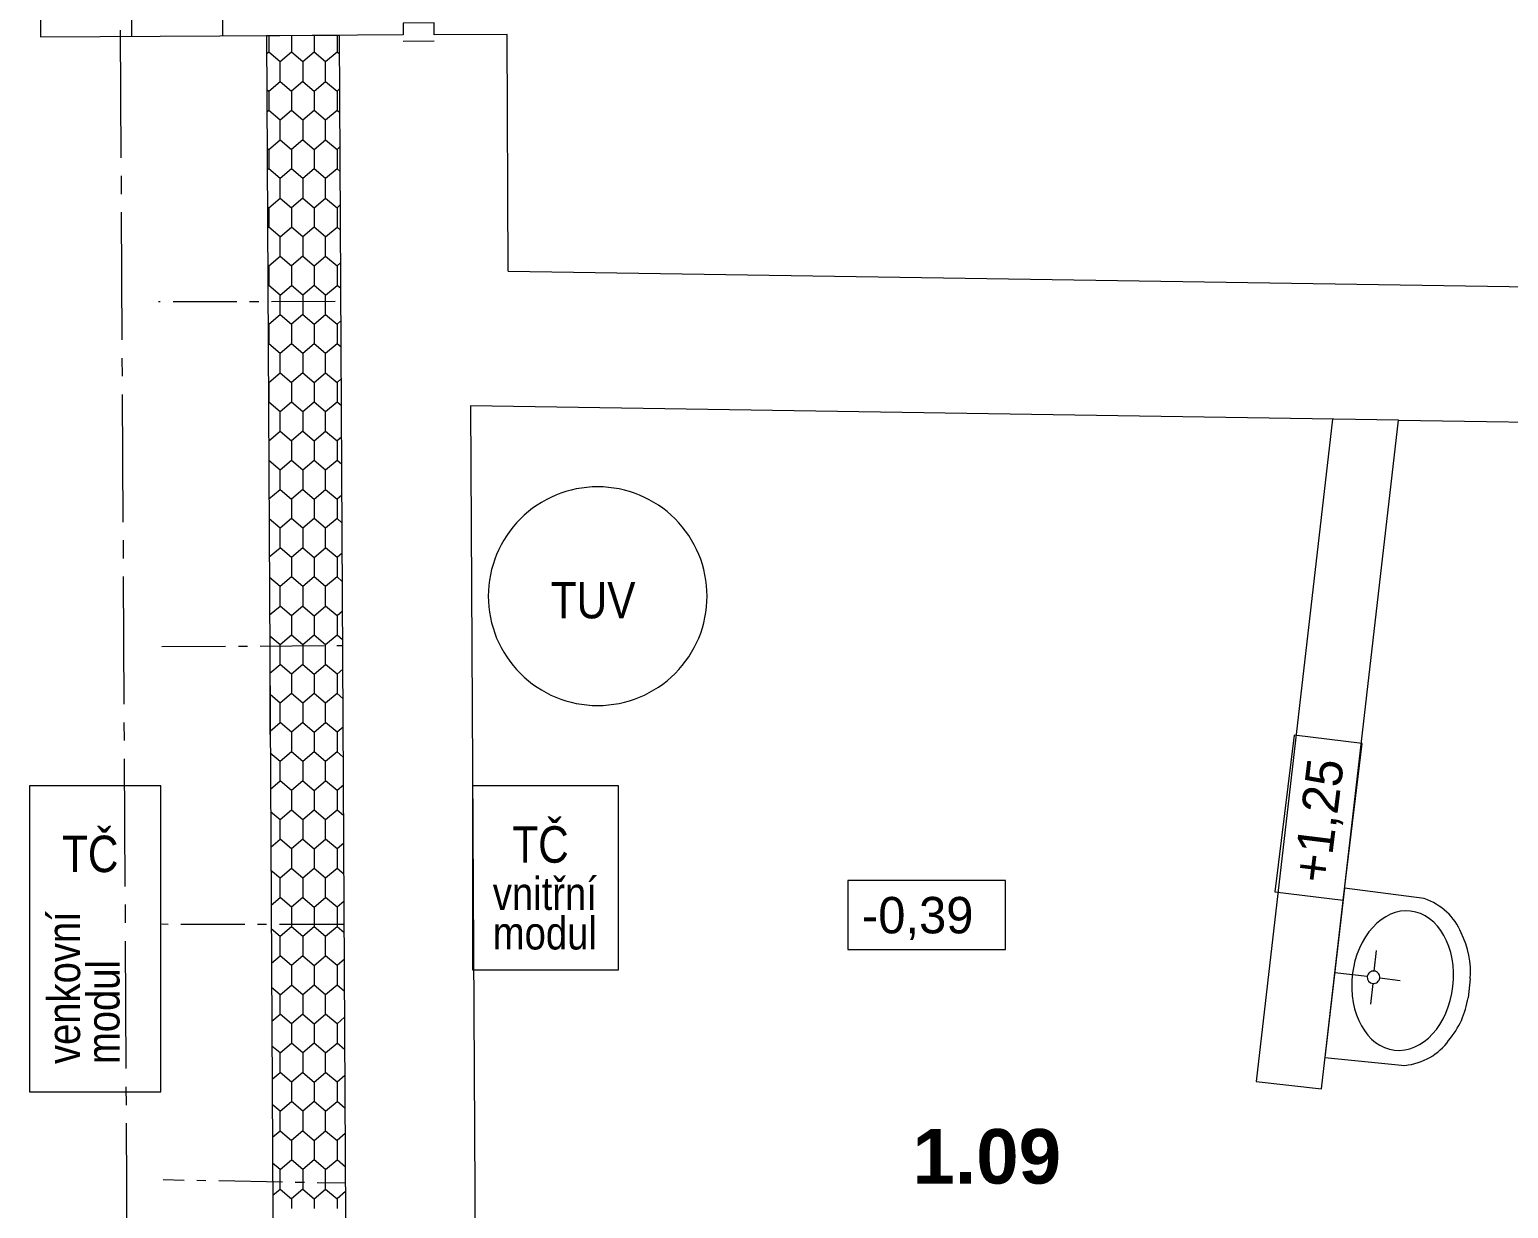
# Model space of a CAD drawing. Header units: millimetres. Extents: x 214.1 to 310.4, y 372.3 to 401.
# Drawn here: x 215.492 to 218.686, y 376.825 to 379.373 of the extents above; entities that cross this region are included whole.
import ezdxf

# ---------------------------------------------------------------- set-up
doc = ezdxf.new("R2010")
doc.units = ezdxf.units.MM
for name, color, linetype in [('PDF4_Konstrukce_nad', 7, 'Continuous'), ('PDF4_Krokve', 7, 'Continuous'), ('PDF4_KTZ_zatepleni', 7, 'Continuous'), ('PDF4_Kóty 1$100', 7, 'Continuous'), ('PDF4_Sanita', 7, 'Continuous'), ('PDF4_Schodiste', 7, 'Continuous'), ('PDF4_STĚNY', 7, 'Continuous'), ('PDF4_STŘECHA', 7, 'Continuous'), ('PDF4_Tex_POPISY', 7, 'Continuous'), ('PDF4_Text_CISLA_MISTNOSTI', 7, 'Continuous'), ('PDF4_Výšky', 7, 'Continuous'), ('PDF4_Šrafy', 7, 'Continuous')]:
    doc.layers.add(name, color=color, linetype=linetype)
doc.styles.add('PDF Arial', font='')
doc.styles.add('PDF Arial Bold', font='')
doc.styles.get('PDF Arial').set_extended_font_data('Arial')
doc.styles.get('PDF Arial Bold').set_extended_font_data('Arial', bold=True)

msp = doc.modelspace()

# ---------------------------------------------------------------- linework, layer by layer
at = {"layer": 'PDF4_Konstrukce_nad', "lineweight": 13}
for points in [[(216.1606, 379.3603), (216.1606, 379.3603)], [(216.5228, 379.3622), (216.5228, 379.3622)]]:
    msp.add_lwpolyline(points, dxfattribs=at)
at = {"layer": 'PDF4_Krokve', "lineweight": 13}
for points in [[(215.77, 378.7849), (215.77, 378.7849), (215.7739, 378.7849)], [(215.8014, 378.7849), (215.9392, 378.7851)], [(215.9668, 378.7851), (215.9865, 378.7852)], [(216.014, 378.7852), (216.1518, 378.7854)], [(215.7741, 378.0392), (215.7741, 378.0392)], [(215.7772, 378.0392), (215.915, 378.04)], [(215.9426, 378.0401), (215.9623, 378.0403)], [(215.9898, 378.0404), (216.1276, 378.0412)], [(216.1552, 378.0413), (216.1678, 378.0414), (216.1678, 378.0414)], [(216.1678, 378.0414), (216.1678, 378.0414)], [(215.7773, 377.4397), (215.7773, 377.4397), (215.791, 377.4396)], [(215.8186, 377.4396), (215.9564, 377.4394)], [(215.9839, 377.4393), (216.0036, 377.4393)], [(216.0312, 377.4393), (216.169, 377.439)], [(215.7803, 376.8872), (215.7803, 376.8872), (215.8252, 376.8864)], [(215.8527, 376.8859), (215.8724, 376.8855)], [(215.9, 376.885), (216.0377, 376.8825)], [(216.0653, 376.882), (216.085, 376.8816)], [(216.1125, 376.8811), (216.1741, 376.88), (216.1741, 376.88)], [(216.1741, 376.88), (216.1741, 376.88)]]:
    msp.add_lwpolyline(points, dxfattribs=at)
for points in [[(216.1637, 378.7854), (216.1637, 378.7854)], [(216.171, 377.439), (216.171, 377.439)]]:
    msp.add_lwpolyline(points, close=True, dxfattribs=at)
at = {"layer": 'PDF4_KTZ_zatepleni', "lineweight": 13}
msp.add_lwpolyline([(216.0031, 379.3594), (216.0213, 376.0154), (217.9609, 375.4196)], dxfattribs=at)
at = {"layer": 'PDF4_Kóty 1$100', "lineweight": 13}
msp.add_lwpolyline([(216.011, 377.8491), (216.011, 377.9082), (216.011, 377.9672)], dxfattribs=at)
at = {"layer": 'PDF4_Sanita', "lineweight": 13}
for points in [[(216.9549, 378.1481, 0.414214), (216.7186, 378.3844, 0.414214), (216.4824, 378.1481, 0.414214), (216.7186, 377.9119, 0.414214)], [(218.3928, 377.3111, 0.414216), (218.4078, 377.323, 0.414217), (218.3959, 377.338, 0.414223), (218.3809, 377.3261, 0.41421)]]:
    msp.add_lwpolyline(points, format="xyb", close=True, dxfattribs=at)
for points in [[(215.4916, 377.0769), (215.775, 377.0769), (215.775, 377.7383), (215.4916, 377.7383), (215.4916, 377.0769)], [(216.4483, 377.3406), (216.7633, 377.3406), (216.7633, 377.7383), (216.4483, 377.7383), (216.4483, 377.3406)]]:
    msp.add_lwpolyline(points, close=True, dxfattribs=at)
for points in [[(218.5038, 377.4946), (218.3316, 377.5171), (218.2894, 377.1512)], [(218.3959, 377.338), (218.401, 377.3823)], [(218.3809, 377.3261), (218.3105, 377.3342)], [(218.4078, 377.323), (218.4522, 377.3179)], [(218.3928, 377.3111), (218.3877, 377.2667)], [(218.6031, 377.3212), (218.5984, 377.2803)], [(218.2894, 377.1512), (218.4622, 377.134)]]:
    msp.add_lwpolyline(points, dxfattribs=at)
for points in [[(218.5833, 377.4208), (218.5699, 377.4545), (218.5408, 377.4816), (218.5038, 377.4946)], [(218.4745, 377.4676), (218.4145, 377.4745), (218.358, 377.4128), (218.3484, 377.3298)], [(218.5659, 377.3047), (218.5755, 377.3878), (218.5346, 377.4607), (218.4745, 377.4676)], [(218.6031, 377.3212), (218.606, 377.3552), (218.5991, 377.3895), (218.5833, 377.4208)], [(218.3484, 377.3298), (218.3389, 377.2468), (218.3798, 377.1739), (218.4398, 377.167)], [(218.4398, 377.167), (218.4999, 377.16), (218.5563, 377.2217), (218.5659, 377.3047)], [(218.5564, 377.1878), (218.579, 377.2147), (218.5934, 377.2465), (218.5984, 377.2803)], [(218.4622, 377.134), (218.5012, 377.1383), (218.5357, 377.158), (218.5564, 377.1878)]]:
    msp.add_open_spline(points, degree=3, dxfattribs=at)
at = {"layer": 'PDF4_Schodiste', "lineweight": 13}
for points in [[(216.1569, 380.0414), (216.1569, 380.0414), (215.5112, 380.0379), (215.5112, 380.0379), (215.5149, 379.3568), (216.1606, 379.3603), (216.1606, 379.3603)], [(215.7081, 380.0389), (215.7081, 380.0389), (215.7118, 379.3578)], [(215.9049, 380.04), (215.9049, 380.04), (215.9086, 379.3589)]]:
    msp.add_lwpolyline(points, dxfattribs=at)
at = {"layer": 'PDF4_STĚNY', "lineweight": 13}
for points in [[(216.5256, 378.8504), (216.5228, 379.3622), (216.3653, 379.3614), (216.3652, 379.387), (216.2983, 379.3866), (216.2984, 379.361), (216.0031, 379.3594)], [(217.0437, 375.8661), (216.1781, 376.132), (216.1606, 379.3603), (216.1606, 379.3603)], [(216.3654, 379.3476), (216.2985, 379.3472)], [(216.5256, 378.8504), (216.5256, 378.8504), (219.392, 378.8066)], [(216.4439, 378.5595), (216.4439, 378.5595), (216.4559, 376.3391)], [(218.3058, 378.531), (218.3058, 378.531), (218.1408, 377.0996), (218.1408, 377.0996), (218.2816, 377.0833), (218.4483, 378.5288), (218.4483, 378.5288), (216.4439, 378.5595), (216.4439, 378.5595)], [(218.4483, 378.5288), (218.4483, 378.5288), (219.4002, 378.5143)]]:
    msp.add_lwpolyline(points, dxfattribs=at)
at = {"layer": 'PDF4_STŘECHA', "lineweight": 13}
for points in [[(215.6896, 379.0958), (215.6881, 379.3713)], [(215.69, 379.017), (215.6898, 379.0564)], [(215.6917, 378.7021), (215.6902, 378.9777)], [(215.6922, 378.6233), (215.6919, 378.6627)], [(215.6939, 378.3084), (215.6924, 378.584)], [(215.6943, 378.2296), (215.6941, 378.269)], [(215.696, 377.9147), (215.6945, 378.1903)], [(215.6964, 377.8359), (215.6962, 377.8753)], [(215.6981, 377.521), (215.6966, 377.7966)], [(215.6986, 377.4422), (215.6984, 377.4816)], [(215.7003, 377.1273), (215.6988, 377.4029)], [(215.7007, 377.0485), (215.7005, 377.0879)], [(215.7024, 376.7336), (215.7009, 377.0092)]]:
    msp.add_lwpolyline(points, dxfattribs=at)
at = {"layer": 'PDF4_Výšky', "lineweight": 13}
for points in [[(218.2226, 377.848), (218.1808, 377.5095), (218.3284, 377.4913), (218.3701, 377.8298), (218.2226, 377.848)], [(217.5997, 377.5335), (217.2586, 377.5335), (217.2586, 377.3848), (217.5997, 377.3848), (217.5997, 377.5335)]]:
    msp.add_lwpolyline(points, close=True, dxfattribs=at)
at = {"layer": 'PDF4_Šrafy', "lineweight": 13}
for points in [[(216.0572, 379.3597), (216.0572, 379.3446), (216.0572, 379.3236), (216.0326, 379.3027), (216.008, 379.3236), (216.0033, 379.3197)], [(216.008, 379.3594), (216.008, 379.3446)], [(216.008, 379.3446), (216.008, 379.3236)], [(216.1556, 379.3602), (216.1556, 379.3446), (216.1556, 379.3236), (216.131, 379.3027), (216.1064, 379.3236), (216.0818, 379.3027)], [(216.1064, 379.36), (216.1064, 379.3446)], [(216.1064, 379.3446), (216.1064, 379.3236)], [(216.0326, 379.2606), (216.0326, 379.3027)], [(216.0818, 379.3027), (216.0572, 379.3236)], [(216.0818, 379.3027), (216.0818, 379.2606), (216.1064, 379.2397), (216.131, 379.2606), (216.131, 379.3027)], [(216.1608, 379.3192), (216.1556, 379.3236)], [(216.0038, 379.2433), (216.008, 379.2397), (216.0326, 379.2606)], [(216.008, 379.2397), (216.008, 379.2187)], [(216.0326, 379.2606), (216.0572, 379.2397)], [(216.0818, 379.2606), (216.0572, 379.2397)], [(216.0572, 379.2397), (216.0572, 379.2187), (216.0572, 379.1976)], [(216.1064, 379.2397), (216.1064, 379.2187)], [(216.131, 379.2606), (216.1556, 379.2397)], [(216.1612, 379.2445), (216.1556, 379.2397)], [(216.1556, 379.2397), (216.1556, 379.2187), (216.1556, 379.1976)], [(216.008, 379.2187), (216.008, 379.1976)], [(216.1064, 379.2187), (216.1064, 379.1976)], [(216.0572, 379.1976), (216.0326, 379.1767), (216.008, 379.1976), (216.004, 379.1943)], [(216.0044, 379.1167), (216.008, 379.1137), (216.0326, 379.1346), (216.0326, 379.1767)], [(216.0818, 379.1767), (216.0572, 379.1976)], [(216.1556, 379.1976), (216.131, 379.1767), (216.1064, 379.1976), (216.0818, 379.1767), (216.0818, 379.1346), (216.1064, 379.1137), (216.131, 379.1346), (216.131, 379.1767)], [(216.1615, 379.1926), (216.1556, 379.1976)], [(216.008, 379.1137), (216.008, 379.0927)], [(216.0326, 379.1346), (216.0572, 379.1137)], [(216.0572, 379.1137), (216.0572, 379.0927), (216.0572, 379.0716), (216.0326, 379.0507)], [(216.0818, 379.1346), (216.0572, 379.1137)], [(216.1064, 379.1137), (216.1064, 379.0927)], [(216.131, 379.1346), (216.1556, 379.1137)], [(216.1556, 379.1137), (216.1556, 379.0927), (216.1556, 379.0716), (216.131, 379.0507)], [(216.1619, 379.1191), (216.1556, 379.1137)], [(216.008, 379.0927), (216.008, 379.0716)], [(216.1064, 379.0927), (216.1064, 379.0716)], [(216.0051, 378.9901), (216.008, 378.9877), (216.0326, 379.0086), (216.0326, 379.0507), (216.008, 379.0716), (216.0047, 379.0689)], [(216.0818, 379.0507), (216.0572, 379.0716)], [(216.1622, 379.066), (216.1556, 379.0716)], [(216.008, 378.9877), (216.008, 378.9667)], [(216.0326, 379.0086), (216.0572, 378.9877)], [(216.0818, 379.0086), (216.0572, 378.9877)], [(216.0572, 378.9877), (216.0572, 378.9667), (216.0572, 378.9456)], [(216.1064, 378.9877), (216.1064, 378.9667)], [(216.131, 379.0086), (216.1556, 378.9877)], [(216.1626, 378.9937), (216.1556, 378.9877)], [(216.1556, 378.9877), (216.1556, 378.9667), (216.1556, 378.9456)], [(216.008, 378.9667), (216.008, 378.9456)], [(216.1064, 378.9667), (216.1064, 378.9456)], [(216.0058, 378.8636), (216.008, 378.8617), (216.0326, 378.8827), (216.0326, 378.9247), (216.008, 378.9456), (216.0054, 378.9435)], [(216.0326, 378.9247), (216.0572, 378.9456)], [(216.0818, 378.9247), (216.0572, 378.9456)], [(216.131, 378.9247), (216.1556, 378.9456)], [(216.1629, 378.9394), (216.1556, 378.9456)], [(216.008, 378.8617), (216.008, 378.8407)], [(216.0326, 378.8827), (216.0572, 378.8617)], [(216.0818, 378.8827), (216.0572, 378.8617)], [(216.0572, 378.8617), (216.0572, 378.8407), (216.0572, 378.8197)], [(216.1064, 378.8617), (216.1064, 378.8407)], [(216.131, 378.8827), (216.1556, 378.8617)], [(216.1633, 378.8683), (216.1556, 378.8617)], [(216.1556, 378.8617), (216.1556, 378.8407), (216.1556, 378.8197)], [(216.008, 378.8407), (216.008, 378.8197)], [(216.1064, 378.8407), (216.1064, 378.8197)], [(216.0065, 378.737), (216.008, 378.7358), (216.0326, 378.7567), (216.0326, 378.7987), (216.008, 378.8197), (216.0061, 378.8181)], [(216.0326, 378.7987), (216.0572, 378.8197)], [(216.0818, 378.7987), (216.0572, 378.8197)], [(216.131, 378.7987), (216.1556, 378.8197)], [(216.1636, 378.8129), (216.1556, 378.8197)], [(216.008, 378.7358), (216.008, 378.7147)], [(216.0326, 378.7567), (216.0572, 378.7358)], [(216.0818, 378.7567), (216.0572, 378.7358)], [(216.0572, 378.7358), (216.0572, 378.7147), (216.0572, 378.6937)], [(216.1064, 378.7358), (216.1064, 378.7147)], [(216.131, 378.7567), (216.1556, 378.7358)], [(216.164, 378.7429), (216.1556, 378.7358)], [(216.1556, 378.7358), (216.1556, 378.7147), (216.1556, 378.6937)], [(216.008, 378.7147), (216.008, 378.6937)], [(216.1064, 378.7147), (216.1064, 378.6937)], [(216.0572, 378.6937), (216.0326, 378.6728), (216.008, 378.6937), (216.0067, 378.6926)], [(216.0072, 378.6104), (216.008, 378.6098), (216.0326, 378.6307), (216.0326, 378.6728)], [(216.0818, 378.6728), (216.0572, 378.6937)], [(216.1064, 378.6937), (216.0818, 378.6728), (216.0818, 378.6307), (216.1064, 378.6098), (216.131, 378.6307), (216.131, 378.6728)], [(216.1556, 378.6937), (216.131, 378.6728), (216.1064, 378.6937)], [(216.1643, 378.6863), (216.1556, 378.6937)], [(216.008, 378.6098), (216.008, 378.5887)], [(216.0326, 378.6307), (216.0572, 378.6098)], [(216.0818, 378.6307), (216.0572, 378.6098)], [(216.0572, 378.6098), (216.0572, 378.5887), (216.0572, 378.5677)], [(216.1064, 378.6098), (216.1064, 378.5887)], [(216.131, 378.6307), (216.1556, 378.6098)], [(216.1646, 378.6175), (216.1556, 378.6098)], [(216.1556, 378.6098), (216.1556, 378.5887), (216.1556, 378.5677)], [(216.008, 378.5887), (216.008, 378.5677)], [(216.1064, 378.5887), (216.1064, 378.5677)], [(216.0572, 378.5677), (216.0326, 378.5468), (216.008, 378.5677), (216.0074, 378.5672)], [(216.0079, 378.4839), (216.008, 378.4838), (216.0326, 378.5047), (216.0326, 378.5468)], [(216.0818, 378.5468), (216.0572, 378.5677)], [(216.1556, 378.5677), (216.131, 378.5468), (216.1064, 378.5677), (216.0818, 378.5468)], [(216.0818, 378.5468), (216.0818, 378.5047), (216.1064, 378.4838), (216.131, 378.5047), (216.131, 378.5468)], [(216.165, 378.5597), (216.1556, 378.5677)], [(216.0326, 378.5047), (216.0572, 378.4838)], [(216.0818, 378.5047), (216.0572, 378.4838)], [(216.131, 378.5047), (216.1556, 378.4838)], [(216.008, 378.4838), (216.008, 378.4696)], [(216.0572, 378.4838), (216.0572, 378.4627), (216.0572, 378.4417)], [(216.1064, 378.4838), (216.1064, 378.4627)], [(216.1653, 378.4921), (216.1556, 378.4838)], [(216.1556, 378.4838), (216.1556, 378.4627), (216.1556, 378.4417)], [(216.0572, 378.4417), (216.0326, 378.4208), (216.0081, 378.4416)], [(216.0818, 378.4208), (216.0572, 378.4417)], [(216.1556, 378.4417), (216.131, 378.4208), (216.1064, 378.4417), (216.0818, 378.4208)], [(216.1064, 378.4627), (216.1064, 378.4417)], [(216.1656, 378.4332), (216.1556, 378.4417)], [(216.0086, 378.3583), (216.0326, 378.3787), (216.0326, 378.4208)], [(216.0818, 378.4208), (216.0818, 378.3787), (216.1064, 378.3578), (216.131, 378.3787), (216.131, 378.4208)], [(216.0326, 378.3787), (216.0572, 378.3578)], [(216.0818, 378.3787), (216.0572, 378.3578)], [(216.131, 378.3787), (216.1556, 378.3578)], [(216.0572, 378.3578), (216.0572, 378.3368), (216.0572, 378.3157)], [(216.1064, 378.3578), (216.1064, 378.3368)], [(216.166, 378.3666), (216.1556, 378.3578)], [(216.1556, 378.3578), (216.1556, 378.3368), (216.1556, 378.3157)], [(216.0572, 378.3157), (216.0326, 378.2948), (216.0088, 378.315)], [(216.0818, 378.2948), (216.0572, 378.3157)], [(216.1556, 378.3157), (216.131, 378.2948), (216.1064, 378.3157), (216.0818, 378.2948)], [(216.1064, 378.3368), (216.1064, 378.3157)], [(216.1663, 378.3066), (216.1556, 378.3157)], [(216.0092, 378.2329), (216.0326, 378.2527), (216.0326, 378.2948)], [(216.0818, 378.2948), (216.0818, 378.2527), (216.1064, 378.2318), (216.131, 378.2527), (216.131, 378.2948)], [(216.0818, 378.2527), (216.0572, 378.2318), (216.0326, 378.2527)], [(216.1667, 378.2412), (216.1556, 378.2318), (216.131, 378.2527)], [(216.0572, 378.2318), (216.0572, 378.2108), (216.0572, 378.1897)], [(216.1064, 378.2318), (216.1064, 378.2108)], [(216.1556, 378.2318), (216.1556, 378.2108), (216.1556, 378.1897)], [(216.0572, 378.1897), (216.0326, 378.1688), (216.0095, 378.1884)], [(216.0818, 378.1688), (216.0572, 378.1897)], [(216.1556, 378.1897), (216.131, 378.1688), (216.1064, 378.1897), (216.0818, 378.1688)], [(216.1064, 378.2108), (216.1064, 378.1897)], [(216.167, 378.18), (216.1556, 378.1897)], [(216.0099, 378.1075), (216.0326, 378.1267), (216.0326, 378.1688)], [(216.0818, 378.1688), (216.0818, 378.1267), (216.1064, 378.1058), (216.131, 378.1267), (216.131, 378.1688)], [(216.0818, 378.1267), (216.0572, 378.1058), (216.0326, 378.1267)], [(216.1674, 378.1158), (216.1556, 378.1058), (216.131, 378.1267)], [(216.0572, 378.1058), (216.0572, 378.0848)], [(216.1064, 378.1058), (216.1064, 378.0848)], [(216.1556, 378.1058), (216.1556, 378.0848), (216.1556, 378.0638)], [(216.0572, 378.0638), (216.0326, 378.0428), (216.0102, 378.0619)], [(216.0572, 378.0848), (216.0572, 378.0638)], [(216.0818, 378.0428), (216.0572, 378.0638)], [(216.1556, 378.0638), (216.131, 378.0428), (216.1064, 378.0638), (216.0818, 378.0428)], [(216.1064, 378.0848), (216.1064, 378.0638)], [(216.1677, 378.0535), (216.1556, 378.0638)], [(216.0106, 377.9821), (216.0326, 378.0008), (216.0326, 378.0428)], [(216.0818, 378.0428), (216.0818, 378.0008), (216.1064, 377.9799), (216.131, 378.0008), (216.131, 378.0428)], [(216.0818, 378.0008), (216.0572, 377.9799), (216.0326, 378.0008)], [(216.168, 377.9904), (216.1556, 377.9799), (216.131, 378.0008)], [(216.0572, 377.9799), (216.0572, 377.9588)], [(216.1064, 377.9799), (216.1064, 377.9588)], [(216.1556, 377.9799), (216.1556, 377.9588)], [(216.0572, 377.9378), (216.0326, 377.9169), (216.0109, 377.9353)], [(216.0572, 377.9588), (216.0572, 377.9378)], [(216.0818, 377.9169), (216.0572, 377.9378)], [(216.1556, 377.9378), (216.131, 377.9169), (216.1064, 377.9378), (216.0818, 377.9169)], [(216.1064, 377.9588), (216.1064, 377.9378)], [(216.1556, 377.9588), (216.1556, 377.9378)], [(216.1684, 377.9269), (216.1556, 377.9378)], [(216.0113, 377.8567), (216.0326, 377.8748), (216.0326, 377.9169)], [(216.0818, 377.9169), (216.0818, 377.8748), (216.1064, 377.8539), (216.131, 377.8748), (216.131, 377.9169)], [(216.0818, 377.8748), (216.0572, 377.8539), (216.0326, 377.8748)], [(216.1687, 377.865), (216.1556, 377.8539), (216.131, 377.8748)], [(216.0572, 377.8539), (216.0572, 377.8328)], [(216.1064, 377.8539), (216.1064, 377.8328)], [(216.1556, 377.8539), (216.1556, 377.8328)], [(216.0572, 377.8118), (216.0326, 377.7909), (216.0115, 377.8087)], [(216.0572, 377.8328), (216.0572, 377.8118)], [(216.0818, 377.7909), (216.0572, 377.8118)], [(216.1556, 377.8118), (216.131, 377.7909), (216.1064, 377.8118), (216.0818, 377.7909)], [(216.1064, 377.8328), (216.1064, 377.8118)], [(216.1556, 377.8328), (216.1556, 377.8118)], [(216.1691, 377.8003), (216.1556, 377.8118)], [(216.012, 377.7313), (216.0326, 377.7488), (216.0326, 377.7909)], [(216.0818, 377.7909), (216.0818, 377.7488), (216.1064, 377.7279), (216.131, 377.7488), (216.131, 377.7909)], [(216.0818, 377.7488), (216.0572, 377.7279), (216.0326, 377.7488)], [(216.1694, 377.7396), (216.1556, 377.7279), (216.131, 377.7488)], [(216.0572, 377.7279), (216.0572, 377.7068)], [(216.0572, 377.7068), (216.0572, 377.6858)], [(216.1064, 377.7279), (216.1064, 377.7068)], [(216.1064, 377.7068), (216.1064, 377.6858)], [(216.1556, 377.7279), (216.1556, 377.7068)], [(216.1556, 377.7068), (216.1556, 377.6858)], [(216.0572, 377.6858), (216.0326, 377.6649), (216.0122, 377.6822)], [(216.0818, 377.6649), (216.0572, 377.6858)], [(216.1556, 377.6858), (216.131, 377.6649), (216.1064, 377.6858), (216.0818, 377.6649)], [(216.1698, 377.6738), (216.1556, 377.6858)], [(216.0127, 377.6059), (216.0326, 377.6228), (216.0326, 377.6649)], [(216.0818, 377.6649), (216.0818, 377.6228), (216.1064, 377.6019), (216.131, 377.6228), (216.131, 377.6649)], [(216.0818, 377.6228), (216.0572, 377.6019), (216.0326, 377.6228)], [(216.1701, 377.6142), (216.1556, 377.6019), (216.131, 377.6228)], [(216.0572, 377.6019), (216.0572, 377.5809)], [(216.0572, 377.5809), (216.0572, 377.5598)], [(216.1064, 377.6019), (216.1064, 377.5809)], [(216.1064, 377.5809), (216.1064, 377.5598)], [(216.1556, 377.6019), (216.1556, 377.5809)], [(216.1556, 377.5809), (216.1556, 377.5598)], [(216.0572, 377.5598), (216.0326, 377.5389), (216.0129, 377.5556)], [(216.0818, 377.5389), (216.0572, 377.5598)], [(216.1556, 377.5598), (216.131, 377.5389), (216.1064, 377.5598), (216.0818, 377.5389)], [(216.1705, 377.5472), (216.1556, 377.5598)], [(216.0133, 377.4805), (216.0326, 377.4968), (216.0326, 377.5389)], [(216.0818, 377.5389), (216.0818, 377.4968), (216.1064, 377.4759), (216.131, 377.4968), (216.131, 377.5389)], [(216.0818, 377.4968), (216.0572, 377.4759), (216.0326, 377.4968)], [(216.1708, 377.4888), (216.1556, 377.4759), (216.131, 377.4968)], [(216.0572, 377.4759), (216.0572, 377.4549)], [(216.0572, 377.4549), (216.0572, 377.4338)], [(216.1064, 377.4759), (216.1064, 377.4549)], [(216.1064, 377.4549), (216.1064, 377.4338)], [(216.1556, 377.4759), (216.1556, 377.4549)], [(216.1556, 377.4549), (216.1556, 377.4338)], [(216.0572, 377.4338), (216.0326, 377.4129), (216.0136, 377.429)], [(216.0818, 377.4129), (216.0572, 377.4338)], [(216.1556, 377.4338), (216.131, 377.4129), (216.1064, 377.4338), (216.0818, 377.4129)], [(216.1711, 377.4206), (216.1556, 377.4338)], [(216.014, 377.3551), (216.0326, 377.3708), (216.0326, 377.4129)], [(216.0818, 377.4129), (216.0818, 377.3708), (216.1064, 377.3499), (216.131, 377.3708), (216.131, 377.4129)], [(216.0818, 377.3708), (216.0572, 377.3499), (216.0326, 377.3708)], [(216.1714, 377.3634), (216.1556, 377.3499), (216.131, 377.3708)], [(216.0572, 377.3499), (216.0572, 377.3289)], [(216.0572, 377.3289), (216.0572, 377.3078)], [(216.1064, 377.3499), (216.1064, 377.3289)], [(216.1064, 377.3289), (216.1064, 377.3078)], [(216.1556, 377.3499), (216.1556, 377.3289)], [(216.1556, 377.3289), (216.1556, 377.3078)], [(216.0326, 377.2869), (216.0143, 377.3025)], [(216.0326, 377.2869), (216.0572, 377.3078)], [(216.0818, 377.2869), (216.0572, 377.3078)], [(216.1556, 377.3078), (216.131, 377.2869), (216.1064, 377.3078), (216.0818, 377.2869)], [(216.1718, 377.2941), (216.1556, 377.3078)], [(216.0147, 377.2297), (216.0326, 377.2449), (216.0326, 377.2869)], [(216.0818, 377.2869), (216.0818, 377.2449), (216.1064, 377.2239)], [(216.1064, 377.2239), (216.131, 377.2449), (216.131, 377.2869)], [(216.0818, 377.2449), (216.0572, 377.2239), (216.0326, 377.2449)], [(216.1721, 377.238), (216.1556, 377.2239), (216.131, 377.2449)], [(216.0572, 377.2239), (216.0572, 377.2029)], [(216.0572, 377.2029), (216.0572, 377.1819)], [(216.1064, 377.2239), (216.1064, 377.2029)], [(216.1064, 377.2029), (216.1064, 377.1819)], [(216.1556, 377.2239), (216.1556, 377.2029)], [(216.1556, 377.2029), (216.1556, 377.1819)], [(216.0326, 377.161), (216.015, 377.1759)], [(216.0326, 377.161), (216.0572, 377.1819)], [(216.0818, 377.161), (216.0572, 377.1819)], [(216.131, 377.161), (216.1064, 377.1819), (216.0818, 377.161)], [(216.131, 377.161), (216.1556, 377.1819)], [(216.1725, 377.1675), (216.1556, 377.1819)], [(216.0154, 377.1043), (216.0326, 377.1189), (216.0326, 377.161)], [(216.0818, 377.161), (216.0818, 377.1189), (216.1064, 377.098), (216.131, 377.1189), (216.131, 377.161)], [(216.0818, 377.1189), (216.0572, 377.098), (216.0326, 377.1189)], [(216.1728, 377.1126), (216.1556, 377.098), (216.131, 377.1189)], [(216.0572, 377.098), (216.0572, 377.0769)], [(216.0572, 377.0769), (216.0572, 377.0559)], [(216.1064, 377.098), (216.1064, 377.0769)], [(216.1064, 377.0769), (216.1064, 377.0559)], [(216.1556, 377.098), (216.1556, 377.0769)], [(216.1556, 377.0769), (216.1556, 377.0559)], [(216.0326, 377.035), (216.0157, 377.0493)], [(216.0161, 376.9789), (216.0326, 376.9929), (216.0326, 377.035)], [(216.0326, 377.035), (216.0572, 377.0559)], [(216.0818, 377.035), (216.0572, 377.0559)], [(216.131, 377.035), (216.1064, 377.0559), (216.0818, 377.035)], [(216.0818, 377.035), (216.0818, 376.9929), (216.1064, 376.972), (216.131, 376.9929), (216.131, 377.035)], [(216.131, 377.035), (216.1556, 377.0559)], [(216.1732, 377.0409), (216.1556, 377.0559)], [(216.0326, 376.9929), (216.0572, 376.972)], [(216.0818, 376.9929), (216.0572, 376.972)], [(216.0572, 376.972), (216.0572, 376.9509)], [(216.1064, 376.972), (216.1064, 376.9509)], [(216.131, 376.9929), (216.1556, 376.972)], [(216.1735, 376.9872), (216.1556, 376.972)], [(216.1556, 376.972), (216.1556, 376.9509)], [(216.0572, 376.9509), (216.0572, 376.9299)], [(216.1064, 376.9509), (216.1064, 376.9299)], [(216.1556, 376.9509), (216.1556, 376.9299)], [(216.0326, 376.909), (216.0164, 376.9228)], [(216.0167, 376.8535), (216.0326, 376.8669), (216.0326, 376.909)], [(216.0326, 376.909), (216.0572, 376.9299)], [(216.0818, 376.909), (216.0572, 376.9299)], [(216.131, 376.909), (216.1064, 376.9299), (216.0818, 376.909)], [(216.0818, 376.909), (216.0818, 376.8669), (216.1064, 376.846), (216.131, 376.8669), (216.131, 376.909)], [(216.131, 376.909), (216.1556, 376.9299)], [(216.1739, 376.9143), (216.1556, 376.9299)], [(216.0326, 376.8669), (216.0572, 376.846)], [(216.0818, 376.8669), (216.0572, 376.846)], [(216.0572, 376.846), (216.0572, 376.825)], [(216.1064, 376.846), (216.1064, 376.825)], [(216.131, 376.8669), (216.1556, 376.846)], [(216.1742, 376.8618), (216.1556, 376.846)], [(216.1556, 376.846), (216.1556, 376.825)]]:
    msp.add_lwpolyline(points, dxfattribs=at)
for points in [[(216.131, 379.0507), (216.1064, 379.0716), (216.0818, 379.0507), (216.0818, 379.0086), (216.1064, 378.9877), (216.131, 379.0086)], [(216.131, 378.9247), (216.1064, 378.9456), (216.0818, 378.9247), (216.0818, 378.8827), (216.1064, 378.8617), (216.131, 378.8827)], [(216.131, 378.7987), (216.1064, 378.8197), (216.0818, 378.7987), (216.0818, 378.7567), (216.1064, 378.7358), (216.131, 378.7567)]]:
    msp.add_lwpolyline(points, close=True, dxfattribs=at)

# ---------------------------------------------------------------- texts
at = {"layer": 'PDF4_Tex_POPISY', "attachment_point": 7, "style": 'PDF Arial'}
for s, insert, char_height in [('\\W0.833334;TUV', (216.617, 378.0991), 0.078754), ('\\W0.833334;TČ', (215.5614, 377.5507), 0.078754), ('\\W0.833334;TČ', (216.534, 377.571), 0.078754), ('\\W0.833334;vnitřní ', (216.4921, 377.4692), 0.070878), ('\\W0.833334;modul', (216.4921, 377.3836), 0.070878)]:
    msp.add_mtext(s, dxfattribs=dict(at, insert=insert, char_height=char_height))
at = {"layer": 'PDF4_Tex_POPISY', "char_height": 0.070878, "attachment_point": 7, "rotation": 90, "style": 'PDF Arial'}
for s, insert in [('\\W0.833334;venkovní ', (215.6017, 377.1371)), ('\\W0.833334;modul', (215.6868, 377.1371))]:
    msp.add_mtext(s, dxfattribs=dict(at, insert=insert))
at = {"layer": 'PDF4_Text_CISLA_MISTNOSTI', "insert": (217.3985, 376.8768), "char_height": 0.11813, "attachment_point": 7, "style": 'PDF Arial Bold'}
msp.add_mtext('1.09', dxfattribs=at)
at = {"layer": 'PDF4_Výšky', "insert": (218.3123, 377.5242), "char_height": 0.078754, "attachment_point": 7, "rotation": 82.9673, "style": 'PDF Arial'}
msp.add_mtext('\\W0.960384;+1,25', dxfattribs=at)
at = {"layer": 'PDF4_Výšky', "insert": (217.2894, 377.4048), "char_height": 0.078754, "attachment_point": 7, "style": 'PDF Arial'}
msp.add_mtext('\\W0.960384;-0,39', dxfattribs=at)

doc.saveas('drawing.dxf')
